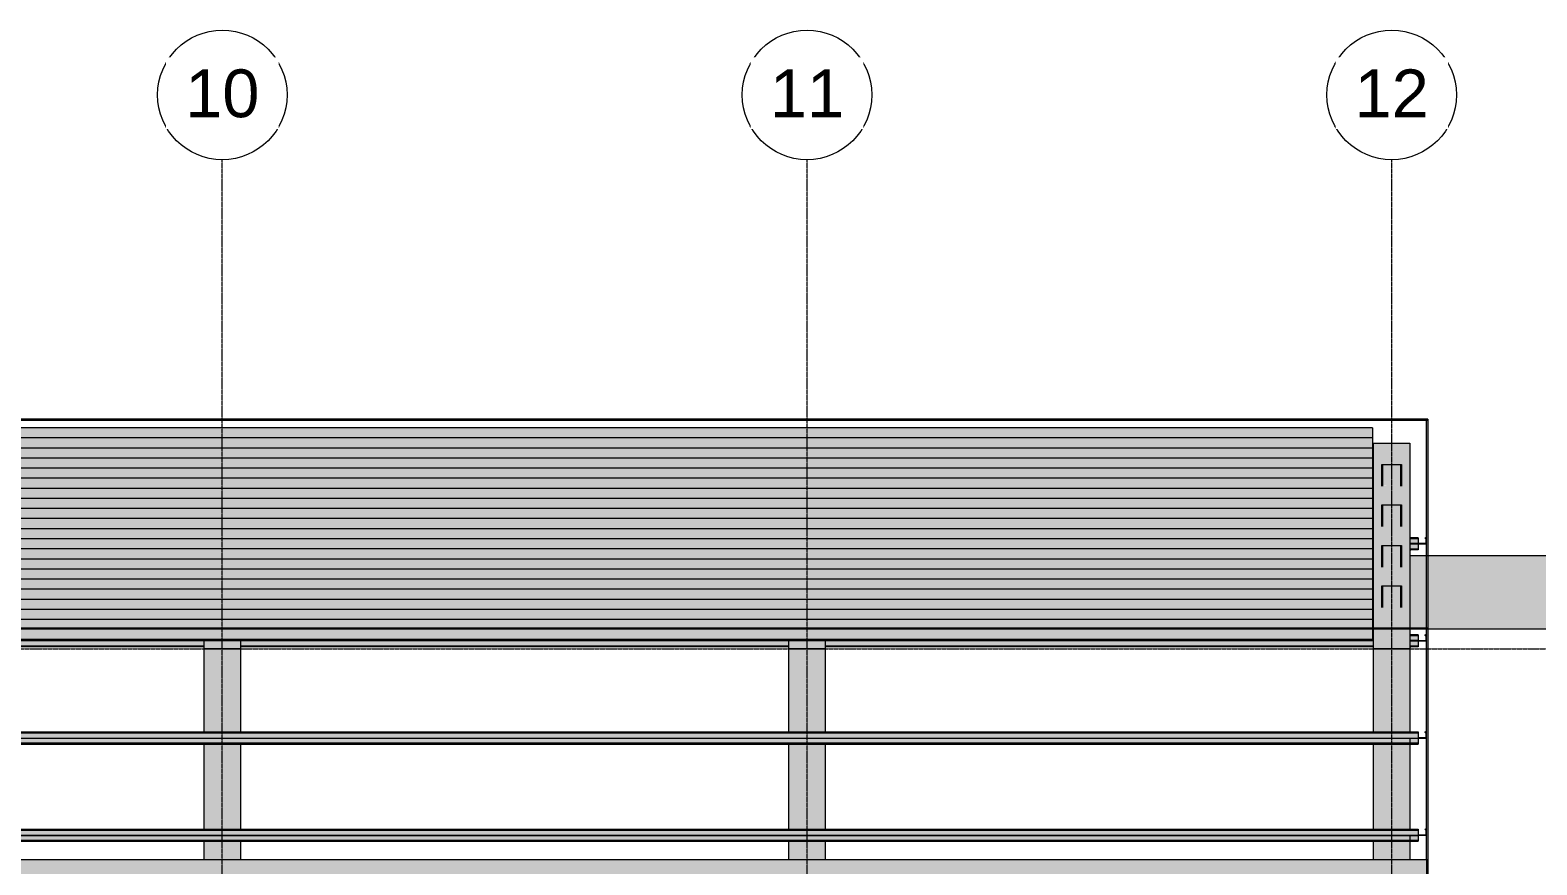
# Model space of a CAD drawing. Header units: inches. Extents: x 20426 to 36348, y -461 to 673.
# Drawn here: x 27032 to 27776, y 225 to 638 of the extents above; entities that cross this region are included whole.
import ezdxf

# ---------------------------------------------------------------- set-up
doc = ezdxf.new("R2010")
doc.units = ezdxf.units.IN
doc.header["$MEASUREMENT"] = 0
doc.linetypes.add('Grid Line 1_2_', pattern=[0.875, 0.5, -0.125, 0.125, -0.125])
for name, color, linetype, lineweight in [('A-FLOR-LEVL', 51, 'Continuous', 9), ('A-ROOF', 132, 'Continuous', 13), ('A-WALL', 113, 'Continuous', 13), ('I-WALL', 2, 'Continuous', 13), ('M-HVAC-DUCT', 70, 'Continuous', 9), ('S-BEAM', 12, 'Continuous', 9), ('S-COLS', 52, 'Continuous', 9), ('S-GRID', 1, 'Continuous', 9), ('S-GRID-IDEN', 1, 'Continuous', 9)]:
    doc.layers.add(name, color=color, linetype=linetype, lineweight=lineweight)
doc.styles.add('Arial_1', font='arial.ttf', dxfattribs={"height": 23.60479})

# ---------------------------------------------------------------- blocks, each defined once
blk = doc.blocks.new('Girt_Z - 10_D-559340-Elevation - South')
at = {"layer": 'S-BEAM'}
for points in [[(22806.3, 441.03), (25965.89, 441.03), (25965.89, 441.23), (22796.39, 441.23), (22796.39, 441.03)], [(22839.55, 440.83), (25965.89, 440.83), (25965.89, 441.03), (22796.39, 441), (22796.39, 440.83), (22806.3, 440.83)], [(25964.9, 436.25), (25965.89, 436.25), (25965.89, 440.83), (22796.39, 440.83), (22796.39, 436.25), (25931.65, 436.25)]]:
    blk.add_hatch(color=256, dxfattribs=at).paths.add_polyline_path(points, flags=0)
for p, q in [((25965.89, 441.23), (22796.39, 441.23)), ((25965.89, 441.23), (25965.89, 441.03)), ((25965.89, 441.03), (25965.89, 441)), ((25965.89, 441), (25965.89, 440.92)), ((25965.89, 440.92), (25965.89, 440.83)), ((25965.89, 440.83), (25965.89, 436.25))]:
    blk.add_line(p, q, dxfattribs=at)
blk = doc.blocks.new('Girt_Z - 10_D-V30-Elevation - South')
at = {"layer": 'S-BEAM'}
for points in [[(22797.98, 436.05), (25965.89, 436.05), (25965.89, 436.25), (22796.39, 436.25), (22796.39, 436.05)], [(22797.98, 435.85), (25965.89, 435.85), (25965.89, 436.05), (22796.39, 436.02), (22796.39, 435.85)], [(25964.9, 431.26), (25965.89, 431.26), (25965.89, 435.85), (22796.39, 435.85), (22796.39, 431.26), (25931.65, 431.26)]]:
    blk.add_hatch(color=256, dxfattribs=at).paths.add_polyline_path(points, flags=0)
for p, q in [((25965.89, 436.25), (22796.39, 436.25)), ((25965.89, 436.25), (25965.89, 436.05)), ((25965.89, 436.05), (25965.89, 435.85)), ((25965.89, 435.85), (25965.89, 431.26))]:
    blk.add_line(p, q, dxfattribs=at)
blk = doc.blocks.new('Girt_Z - 10_D-V31-Elevation - South')
at = {"layer": 'S-BEAM'}
for points in [[(22797.98, 431.07), (25965.89, 431.07), (25965.89, 431.26), (22796.39, 431.26), (22796.39, 431.07)], [(22797.98, 430.86), (25965.89, 430.86), (25965.89, 431.07), (22796.39, 431.03), (22796.39, 430.86)], [(24385.6, 426.28), (25965.89, 426.28), (25965.89, 430.86), (22796.39, 430.86), (22796.39, 426.28), (24368.97, 426.28)]]:
    blk.add_hatch(color=256, dxfattribs=at).paths.add_polyline_path(points, flags=0)
for p, q in [((25965.89, 431.26), (22796.39, 431.26)), ((25965.89, 431.26), (25965.89, 431.07)), ((25965.89, 431.07), (25965.89, 430.86)), ((25965.89, 430.86), (25965.89, 426.28))]:
    blk.add_line(p, q, dxfattribs=at)
blk = doc.blocks.new('Girt_Z - 10_D-V32-Elevation - South')
at = {"layer": 'S-BEAM'}
for points in [[(22822.92, 426.08), (25965.89, 426.08), (25965.89, 426.28), (22796.39, 426.28), (22796.39, 426.08), (22806.3, 426.08)], [(22796.39, 425.88), (25965.89, 425.88), (25965.89, 426.08), (22796.39, 426.05), (22796.39, 425.98)], [(22801.26, 421.3), (25965.89, 421.3), (25965.89, 425.88), (22796.39, 425.88), (22796.39, 423.2), (22801.26, 423.2), (22801.26, 421.56)]]:
    blk.add_hatch(color=256, dxfattribs=at).paths.add_polyline_path(points, flags=0)
for p, q in [((25965.89, 426.28), (22796.39, 426.28)), ((25965.89, 426.28), (25965.89, 426.08)), ((25965.89, 426.08), (25965.89, 425.88)), ((25965.89, 425.88), (25965.89, 421.3))]:
    blk.add_line(p, q, dxfattribs=at)
blk = doc.blocks.new('Girt_Z - 10_D-V33-Elevation - South')
at = {"layer": 'S-BEAM'}
for points in [[(22822.92, 421.1), (25965.89, 421.1), (25965.89, 421.3), (22796.39, 421.3), (22796.39, 421.1), (22806.3, 421.1)], [(22796.39, 420.9), (25965.89, 420.9), (25965.89, 421.1), (22796.39, 421.07), (22796.39, 420.99)], [(24368.97, 416.31), (25965.89, 416.31), (25965.89, 420.9), (22796.39, 420.9), (22796.39, 416.31), (24352.35, 416.31)]]:
    blk.add_hatch(color=256, dxfattribs=at).paths.add_polyline_path(points, flags=0)
for p, q in [((25965.89, 421.3), (22796.39, 421.3)), ((25965.89, 421.3), (25965.89, 421.1)), ((25965.89, 421.1), (25965.89, 420.9)), ((25965.89, 420.9), (25965.89, 416.31))]:
    blk.add_line(p, q, dxfattribs=at)
blk = doc.blocks.new('Girt_Z - 10_D-V34-Elevation - South')
at = {"layer": 'S-BEAM'}
for points in [[(22822.92, 406.15), (25965.89, 406.15), (25965.89, 406.35), (22796.39, 406.35), (22796.39, 406.15), (22806.3, 406.15)], [(22796.39, 405.95), (25965.89, 405.95), (25965.89, 406.15), (22796.39, 406.12), (22796.39, 406.05)], [(24335.72, 401.37), (25965.89, 401.37), (25965.89, 405.95), (22796.39, 405.95), (22796.39, 403.2), (22801.26, 403.2), (22801.26, 401.37), (24319.1, 401.37)]]:
    blk.add_hatch(color=256, dxfattribs=at).paths.add_polyline_path(points, flags=0)
for p, q in [((25965.89, 406.35), (22796.39, 406.35)), ((25965.89, 406.35), (25965.89, 406.15)), ((25965.89, 406.15), (25965.89, 405.95)), ((25965.89, 405.95), (25965.89, 401.37))]:
    blk.add_line(p, q, dxfattribs=at)
blk = doc.blocks.new('Girt_Z - 10_D-V35-Elevation - South')
at = {"layer": 'S-BEAM'}
for points in [[(22822.92, 401.17), (25965.89, 401.17), (25965.89, 401.37), (22796.39, 401.37), (22796.39, 401.17), (22806.3, 401.17)], [(22796.39, 400.97), (25965.89, 400.97), (25965.89, 401.17), (22796.39, 401.14), (22796.39, 401.06)], [(24385.6, 396.38), (25965.89, 396.38), (25965.89, 400.97), (22796.39, 400.97), (22796.39, 396.38), (24368.97, 396.38)]]:
    blk.add_hatch(color=256, dxfattribs=at).paths.add_polyline_path(points, flags=0)
for p, q in [((25965.89, 401.37), (22796.39, 401.37)), ((25965.89, 401.37), (25965.89, 401.17)), ((25965.89, 401.17), (25965.89, 401.06)), ((25965.89, 401.06), (25965.89, 400.97)), ((25965.89, 400.97), (25965.89, 396.38))]:
    blk.add_line(p, q, dxfattribs=at)
blk = doc.blocks.new('Girt_Z - 10_D-V36-Elevation - South')
at = {"layer": 'S-BEAM'}
for points in [[(22847.86, 386.22), (25965.89, 386.22), (25965.89, 386.42), (22796.39, 386.42), (22796.39, 386.22), (22839.55, 386.22)], [(22796.39, 386.02), (25965.89, 386.02), (25965.89, 386.22), (22796.39, 386.19), (22796.39, 386.11)], [(24360.66, 381.44), (25965.89, 381.44), (25965.89, 386.02), (22796.39, 386.02), (22796.39, 383.2), (22801.26, 383.2), (22801.26, 381.44), (24352.35, 381.44)]]:
    blk.add_hatch(color=256, dxfattribs=at).paths.add_polyline_path(points, flags=0)
for p, q in [((25965.89, 386.42), (22796.39, 386.42)), ((25965.89, 386.42), (25965.89, 386.22)), ((25965.89, 386.22), (25965.89, 386.19)), ((25965.89, 386.19), (25965.89, 386.11)), ((25965.89, 386.11), (25965.89, 386.02)), ((25965.89, 386.02), (25965.89, 381.44))]:
    blk.add_line(p, q, dxfattribs=at)
blk = doc.blocks.new('Girt_Z - 10_D-V37-Elevation - South')
at = {"layer": 'S-BEAM'}
for points in [[(22847.86, 381.24), (25965.89, 381.24), (25965.89, 381.44), (22796.39, 381.44), (22796.39, 381.24), (22839.55, 381.24)], [(22796.39, 381.04), (25965.89, 381.04), (25965.89, 381.24), (22796.39, 381.21), (22796.39, 381.13)], [(24402.22, 376.45), (25965.89, 376.45), (25965.89, 381.04), (22796.39, 381.04), (22796.39, 376.45), (24385.6, 376.45)]]:
    blk.add_hatch(color=256, dxfattribs=at).paths.add_polyline_path(points, flags=0)
for p, q in [((25965.89, 381.44), (22796.39, 381.44)), ((25965.89, 381.44), (25965.89, 381.24)), ((25965.89, 381.24), (25965.89, 381.21)), ((25965.89, 381.21), (25965.89, 381.13)), ((25965.89, 381.13), (25965.89, 381.04)), ((25965.89, 381.04), (25965.89, 376.45))]:
    blk.add_line(p, q, dxfattribs=at)
blk = doc.blocks.new('Girt_Z - 10_D-V38-Elevation - South')
at = {"layer": 'S-BEAM'}
for points in [[(22822.92, 376.26), (25965.89, 376.26), (25965.89, 376.45), (22796.39, 376.45), (22796.39, 376.26), (22806.3, 376.26)], [(22796.39, 376.05), (25965.89, 376.05), (25965.89, 376.26), (22796.39, 376.22), (22796.39, 376.15)], [(24368.97, 371.47), (25965.89, 371.47), (25965.89, 376.05), (22796.39, 376.05), (22796.39, 371.47), (24352.35, 371.47)]]:
    blk.add_hatch(color=256, dxfattribs=at).paths.add_polyline_path(points, flags=0)
for p, q in [((25965.89, 376.45), (22796.39, 376.45)), ((25965.89, 376.45), (25965.89, 376.26)), ((25965.89, 376.26), (25965.89, 376.15)), ((25965.89, 376.15), (25965.89, 376.05)), ((25965.89, 376.05), (25965.89, 371.47))]:
    blk.add_line(p, q, dxfattribs=at)
blk = doc.blocks.new('Girt_Z - 10_D-V39-Elevation - South')
at = {"layer": 'S-BEAM'}
for points in [[(22822.92, 366.29), (25965.89, 366.29), (25965.89, 366.49), (22796.39, 366.49), (22796.39, 366.29), (22806.3, 366.29)], [(22796.39, 366.09), (25965.89, 366.09), (25965.89, 366.29), (22796.39, 366.26), (22796.39, 366.18)], [(24302.48, 361.5), (25965.89, 361.5), (25965.89, 366.09), (22796.39, 366.09), (22796.39, 363.2), (22801.26, 363.2), (22801.26, 361.5), (24285.85, 361.5)]]:
    blk.add_hatch(color=256, dxfattribs=at).paths.add_polyline_path(points, flags=0)
for p, q in [((25965.89, 366.49), (22796.39, 366.49)), ((25965.89, 366.49), (25965.89, 366.29)), ((25965.89, 366.29), (25965.89, 366.18)), ((25965.89, 366.18), (25965.89, 366.09)), ((25965.89, 366.09), (25965.89, 361.5))]:
    blk.add_line(p, q, dxfattribs=at)
blk = doc.blocks.new('Girt_Z - 10_D-V40-Elevation - South')
at = {"layer": 'S-BEAM'}
for points in [[(22806.3, 361.31), (25965.89, 361.31), (25965.89, 361.5), (22796.39, 361.5), (22796.39, 361.31), (22797.98, 361.31)], [(22796.39, 361.11), (25965.89, 361.11), (25965.89, 361.31), (22796.39, 361.28), (22796.39, 361.2)], [(24418.85, 356.52), (25965.89, 356.52), (25965.89, 361.11), (22796.39, 361.11), (22796.39, 356.52), (24402.22, 356.52)]]:
    blk.add_hatch(color=256, dxfattribs=at).paths.add_polyline_path(points, flags=0)
for p, q in [((25965.89, 361.5), (22796.39, 361.5)), ((25965.89, 361.5), (25965.89, 361.31)), ((25965.89, 361.31), (25965.89, 361.28)), ((25965.89, 361.28), (25965.89, 361.11)), ((25965.89, 361.11), (25965.89, 356.52))]:
    blk.add_line(p, q, dxfattribs=at)
blk = doc.blocks.new('Girt_Z - 10_D-V41-Elevation - South')
at = {"layer": 'S-BEAM'}
for points in [[(22839.55, 346.36), (25965.89, 346.36), (25965.89, 346.56), (22796.39, 346.56), (22796.39, 346.36), (22822.92, 346.36)], [(22797.98, 346.16), (25965.89, 346.16), (25965.89, 346.36), (22796.39, 346.33), (22796.39, 346.16)], [(24252.6, 342.03), (25965.89, 342.03), (25965.89, 346.16), (22796.39, 346.16), (22796.39, 343.2), (22801.26, 343.2), (22801.26, 342.03), (24235.98, 342.03)], [(24352.35, 341.97), (25965.89, 341.97), (25965.89, 342.03), (22801.26, 342.03), (22801.26, 341.97), (24335.72, 341.97)], [(24352.35, 336.79), (25965.89, 336.79), (25965.89, 341.97), (22801.26, 341.97), (22801.26, 336.79), (24335.72, 336.79)], [(22806.3, 336.71), (25965.89, 336.71), (25965.89, 336.79), (22801.26, 336.79), (22801.26, 336.71)], [(22806.3, 336.18), (25965.89, 336.18), (25965.89, 336.71), (22801.26, 336.71), (22801.26, 336.18)]]:
    blk.add_hatch(color=256, dxfattribs=at).paths.add_polyline_path(points, flags=0)
for p, q in [((25965.89, 346.56), (22796.39, 346.56)), ((25965.89, 346.56), (25965.89, 346.36)), ((25965.89, 346.36), (25965.89, 346.33)), ((25965.89, 346.33), (25965.89, 346.25)), ((25965.89, 346.25), (25965.89, 346.16)), ((25965.89, 346.16), (25965.89, 342.03)), ((22801.26, 336.79), (25965.89, 336.79)), ((22801.26, 336.71), (25965.89, 336.71)), ((22801.26, 336.18), (25965.89, 336.18)), ((25965.89, 342.03), (25965.89, 341.97)), ((25965.89, 341.97), (25965.89, 336.79)), ((25965.89, 336.79), (25965.89, 336.71)), ((25965.89, 336.71), (25965.89, 336.18))]:
    blk.add_line(p, q, dxfattribs=at)
blk = doc.blocks.new('Family7 - Family7-557686-Elevation - South')
at = {"layer": 'S-BEAM'}
for points in [[(25406.39, 332), (25406.39, 336.18), (25388.39, 336.18), (25388.39, 332), (25399.67, 332)], [(25406.39, 331.95), (25406.39, 332), (25399.67, 331.95)]]:
    blk.add_hatch(color=256, dxfattribs=at).paths.add_polyline_path(points, flags=0)
for p, q in [((25388.39, 332), (25388.39, 336.18)), ((25406.39, 336.18), (25406.39, 332)), ((25388.39, 332), (25406.39, 332))]:
    blk.add_line(p, q, dxfattribs=at)
blk = doc.blocks.new('Family7 - Family7-557687-Elevation - South')
at = {"layer": 'S-BEAM'}
h = blk.add_hatch(color=256, dxfattribs=at)
h.paths.add_polyline_path([(25966.39, 342.03), (25984.39, 342.03), (25984.39, 433.76), (25966.39, 433.76), (25966.39, 342.16)], flags=0)
h.paths.add_polyline_path([(25980.26, 352.5), (25979.82, 352.5), (25979.82, 352.76), (25979.48, 352.81), (25979.13, 352.82), (25970.96, 352.76), (25970.96, 352.5), (25970.52, 352.5), (25970.52, 363.2), (25980.26, 363.2), (25980.26, 352.82)], flags=0)
h.paths.add_polyline_path([(25980.26, 372.5), (25979.82, 372.5), (25979.82, 372.76), (25979.48, 372.81), (25979.13, 372.82), (25970.96, 372.76), (25970.96, 372.5), (25970.52, 372.5), (25970.52, 383.2), (25980.26, 383.2), (25980.26, 372.82)], flags=0)
h.paths.add_polyline_path([(25980.26, 392.5), (25979.82, 392.5), (25979.82, 392.76), (25979.48, 392.81), (25979.13, 392.82), (25970.96, 392.76), (25970.96, 392.5), (25970.52, 392.5), (25970.52, 403.2), (25980.26, 403.2), (25980.26, 392.82)], flags=0)
h.paths.add_polyline_path([(25979.82, 412.5), (25979.82, 412.76), (25979.48, 412.81), (25979.13, 412.82), (25970.96, 412.76), (25970.96, 412.5), (25970.52, 412.5), (25970.52, 423.2), (25980.26, 423.2), (25980.26, 412.5)], flags=0)
for points in [[(25984.39, 341.97), (25984.39, 342.03), (25966.39, 342.03), (25966.39, 341.97), (25981.52, 341.97)], [(25984.39, 332), (25984.39, 341.97), (25966.39, 341.97), (25966.39, 332), (25981.52, 332)], [(25984.39, 331.95), (25984.39, 332), (25981.52, 331.95)]]:
    blk.add_hatch(color=256, dxfattribs=at).paths.add_polyline_path(points, flags=0)
for p, q in [((25966.39, 342.03), (25966.39, 433.76)), ((25966.39, 433.76), (25984.39, 433.76)), ((25984.39, 433.76), (25984.39, 342.03)), ((25966.39, 341.97), (25966.39, 342.03)), ((25966.39, 332), (25966.39, 341.97)), ((25984.39, 342.03), (25984.39, 341.97)), ((25984.39, 341.97), (25984.39, 335.87)), ((25966.39, 332), (25984.39, 332)), ((25984.39, 333.5), (25984.39, 332))]:
    blk.add_line(p, q, dxfattribs=at)
blk = doc.blocks.new('Girt_Z - 8_D-V73-Elevation - South')
at = {"layer": 'S-BEAM'}
for points in [[(25988.39, 242.5), (25988.39, 242.98), (22787.52, 242.98), (22787.52, 242.5), (25981.52, 242.5)], [(25988.39, 240.13), (25988.39, 242.5), (22787.52, 242.5), (22787.52, 240.13), (25981.52, 240.13)], [(25981.52, 239.95), (25988.39, 239.97), (25988.39, 240.13), (22787.52, 240.13), (22787.52, 239.95), (25973.21, 239.95)]]:
    blk.add_hatch(color=256, dxfattribs=at).paths.add_polyline_path(points, flags=0)
h = blk.add_hatch(color=256, dxfattribs=at)
h.paths.add_polyline_path([(25973.21, 239.87), (25984.41, 239.91), (25984.39, 239.95), (22787.52, 239.91), (22787.52, 239.87), (25964.9, 239.87)], flags=0)
h.paths.add_polyline_path([(25988.39, 239.87), (25988.39, 239.95), (25984.48, 239.91), (25984.5, 239.87)], flags=0)
h = blk.add_hatch(color=256, dxfattribs=at)
h.paths.add_polyline_path([(25984.96, 237.55), (25988.39, 237.55), (25988.39, 239.87), (25984.5, 239.87), (25984.5, 237.55)], flags=0)
h.paths.add_polyline_path([(24634.96, 237.55), (25984.39, 237.55), (25984.39, 239.87), (22791.52, 239.87), (22791.52, 237.55), (24501.97, 237.55)], flags=0)
h.paths.add_polyline_path([(22791.42, 237.55), (22791.42, 239.87), (22787.52, 239.87), (22787.52, 237.55), (22790.95, 237.55)], flags=0)
h = blk.add_hatch(color=256, dxfattribs=at)
h.paths.add_polyline_path([(24900.95, 237.1), (25984.86, 237.1), (25984.39, 237.55), (22791.52, 237.5), (22791.05, 237.1), (24767.95, 237.1)], flags=0)
h.paths.add_polyline_path([(25985.04, 237.1), (25988.39, 237.1), (25988.39, 237.55), (25984.56, 237.5), (25984.96, 237.16)], flags=0)
h.paths.add_polyline_path([(22790.88, 237.1), (22791.42, 237.55), (22787.52, 237.55), (22787.52, 237.1), (22789.67, 237.1)], flags=0)
h = blk.add_hatch(color=256, dxfattribs=at)
h.paths.add_polyline_path([(25973.21, 237.02), (25984.96, 237.02), (25984.86, 237.1), (22791.05, 237.1), (22790.95, 237.02), (25964.9, 237.02)], flags=0)
h.paths.add_polyline_path([(25984.96, 237.02), (25988.39, 237.02), (25988.39, 237.1), (25985.04, 237.1)], flags=0)
h.paths.add_polyline_path([(22790.88, 237.02), (22790.95, 237.02), (22790.88, 237.1), (22787.52, 237.1), (22787.52, 237.02), (22789.67, 237.02)], flags=0)
for p, q in [((22787.52, 242.98), (25988.39, 242.98)), ((22787.52, 242.5), (25988.39, 242.5)), ((22787.52, 239.95), (25988.39, 239.95)), ((22787.52, 239.87), (25984.39, 239.87)), ((25984.5, 239.87), (25988.39, 239.87)), ((25988.39, 242.98), (25988.39, 242.5)), ((25988.39, 242.5), (25988.39, 240.13)), ((25988.39, 240.13), (25988.39, 239.95)), ((25988.39, 239.95), (25988.39, 239.87)), ((25988.39, 239.87), (25988.39, 237.55)), ((22787.52, 237.02), (25988.39, 237.02)), ((22791.05, 237.1), (25984.86, 237.1)), ((22791.52, 237.55), (25984.39, 237.55)), ((25984.5, 237.55), (25988.39, 237.55)), ((25985.04, 237.1), (25988.39, 237.1)), ((25988.39, 237.55), (25988.39, 237.1)), ((25988.39, 237.1), (25988.39, 237.02))]:
    blk.add_line(p, q, dxfattribs=at)
blk = doc.blocks.new('Girt_Z - 8_D-V76-Elevation - South')
at = {"layer": 'S-BEAM'}
h = blk.add_hatch(color=256, dxfattribs=at)
h.paths.add_polyline_path([(25984.96, 237.02), (25985.04, 237.1), (25984.5, 237.55), (25984.47, 239.95), (25984.42, 239.95), (25984.39, 239.87), (25984.39, 237.5)], flags=0)
h.paths.add_polyline_path([(25992.34, 240), (25992.39, 240.13), (25992.39, 242.5), (25991.82, 242.98), (25991.75, 242.9), (25992.28, 242.45), (25992.28, 240.13)], flags=0)
h.paths.add_polyline_path([(25992.2, 239.95), (25992.34, 240), (25992.26, 240.08)], flags=0)
h.paths.add_polyline_path([(25992.2, 239.95), (25992.2, 240.05), (25988.39, 240), (25988.39, 239.95)], flags=0)
for p, q in [((25984.39, 239.87), (25984.39, 237.5)), ((25984.5, 237.55), (25984.5, 239.87)), ((25992.2, 240.05), (25988.39, 240.05)), ((25988.39, 239.95), (25992.2, 239.95)), ((25991.82, 242.98), (25991.75, 242.9)), ((25991.75, 242.9), (25992.28, 242.45)), ((25992.39, 242.5), (25991.82, 242.98)), ((25992.28, 242.45), (25992.28, 240.13)), ((25992.39, 240.13), (25992.39, 242.5)), ((25984.39, 237.5), (25984.96, 237.02)), ((25985.04, 237.1), (25984.5, 237.55)), ((25984.96, 237.02), (25985.04, 237.1))]:
    blk.add_line(p, q, dxfattribs=at)
for centre, radius, start, end in [((25984.58, 239.87), 0.187, 153.4835, 180), ((25984.58, 239.87), 0.0782, 90, 177.87728), ((25992.2, 240.13), 0.188, 270, 0), ((25992.2, 240.13), 0.0782, 270, 356.95764)]:
    blk.add_arc(centre, radius, start, end, dxfattribs=at)
blk = doc.blocks.new('Girt_Z - 8_D-V77-Elevation - South')
at = {"layer": 'S-BEAM'}
h = blk.add_hatch(color=256, dxfattribs=at)
h.paths.add_polyline_path([(25984.96, 333.02), (25985.04, 333.1), (25984.5, 333.55), (25984.45, 336), (25984.39, 335.87), (25984.39, 333.5)], flags=0)
h.paths.add_polyline_path([(25984.52, 335.92), (25984.58, 336.05), (25984.45, 336)], flags=0)
h.paths.add_polyline_path([(25992.34, 336), (25992.39, 336.13), (25992.39, 338.5), (25991.82, 338.98), (25991.75, 338.9), (25992.28, 338.45), (25992.28, 336.13)], flags=0)
h.paths.add_polyline_path([(25992.2, 335.95), (25992.34, 336), (25992.26, 336.08)], flags=0)
h.paths.add_polyline_path([(25992.2, 335.95), (25992.2, 336.05), (25984.58, 336.05), (25984.58, 335.95)], flags=0)
for p, q in [((25984.39, 335.87), (25984.39, 333.5)), ((25984.5, 333.55), (25984.5, 335.87)), ((25992.2, 336.05), (25984.58, 336.05)), ((25984.58, 335.95), (25992.2, 335.95)), ((25991.82, 338.98), (25991.75, 338.9)), ((25991.75, 338.9), (25992.28, 338.45)), ((25992.39, 338.5), (25991.82, 338.98)), ((25992.28, 338.45), (25992.28, 336.13)), ((25992.39, 336.13), (25992.39, 338.5)), ((25984.39, 333.5), (25984.96, 333.02)), ((25985.04, 333.1), (25984.5, 333.55)), ((25984.96, 333.02), (25985.04, 333.1))]:
    blk.add_line(p, q, dxfattribs=at)
for centre, radius, start, end in [((25984.58, 335.87), 0.188, 90, 180), ((25984.58, 335.87), 0.0782, 90, 177.87728), ((25992.2, 336.13), 0.188, 270, 0), ((25992.2, 336.13), 0.0782, 270, 356.95764)]:
    blk.add_arc(centre, radius, start, end, dxfattribs=at)
blk = doc.blocks.new('Girt_Z - 8_D-559303-Elevation - South')
at = {"layer": 'S-BEAM'}
h = blk.add_hatch(color=256, dxfattribs=at)
h.paths.add_polyline_path([(25050.57, 336.05), (25099.39, 336.1), (25099.39, 336.13), (24828.39, 336.07), (24828.39, 336.05), (25033.94, 336.05)], flags=0)
h.paths.add_polyline_path([(24767.95, 336.05), (24810.39, 336.11), (24810.39, 336.13), (24539.39, 336.08), (24539.39, 336.05), (24751.33, 336.05)], flags=0)
h.paths.add_polyline_path([(25988.39, 336.05), (25988.39, 336.13), (25984.39, 336.09), (25984.45, 336.05), (25984.58, 336.05)], flags=0)
h.paths.add_polyline_path([(25966.39, 336.05), (25966.39, 336.13), (25695.39, 336.09), (25695.39, 336.05), (25964.9, 336.05)], flags=0)
h.paths.add_polyline_path([(24521.39, 336.05), (24521.39, 336.13), (24250.39, 336.08), (24250.39, 336.05), (24518.59, 336.05)], flags=0)
h.paths.add_polyline_path([(25117.39, 336.05), (25388.39, 336.1), (25388.39, 336.13), (25117.39, 336.07), (25117.39, 336.06)], flags=0)
h.paths.add_polyline_path([(25677.39, 336.05), (25677.39, 336.13), (25406.39, 336.09), (25406.39, 336.05), (25665.66, 336.05)], flags=0)
h.paths.add_polyline_path([(23820.37, 336.05), (23943.39, 336.09), (23943.39, 336.13), (23672.39, 336.08), (23672.39, 336.05), (23803.75, 336.05)], flags=0)
h.paths.add_polyline_path([(23138.78, 336.05), (23365.39, 336.09), (23365.39, 336.13), (23094.39, 336.09), (23094.39, 336.05), (23122.16, 336.05)], flags=0)
h.paths.add_polyline_path([(23076.39, 336.05), (23076.39, 336.13), (22801.26, 336.09), (22801.26, 336.05), (23072.28, 336.05)], flags=0)
h.paths.add_polyline_path([(24232.39, 336.05), (24232.39, 336.13), (23961.39, 336.08), (23961.39, 336.05), (24219.35, 336.05)], flags=0)
h.paths.add_polyline_path([(23654.39, 336.05), (23654.39, 336.13), (23383.39, 336.09), (23383.39, 336.05), (23654.13, 336.05)], flags=0)
h = blk.add_hatch(color=256, dxfattribs=at)
h.paths.add_polyline_path([(25516.04, 335.87), (25677.39, 335.87), (25677.39, 336.05), (25406.39, 336.02), (25406.39, 335.87), (25499.42, 335.87)], flags=0)
h.paths.add_polyline_path([(24801.2, 335.87), (24810.39, 335.87), (24810.39, 336.05), (24539.39, 336), (24539.39, 335.87), (24784.58, 335.87)], flags=0)
h.paths.add_polyline_path([(24828.39, 335.87), (25099.39, 335.87), (25099.39, 336.05), (24828.39, 336), (24828.39, 335.93)], flags=0)
h.paths.add_polyline_path([(25984.58, 335.87), (25988.39, 335.92), (25988.39, 335.95), (25984.58, 335.92)], flags=0)
h.paths.add_polyline_path([(25984.45, 336), (25984.5, 335.87), (25984.58, 335.92), (25984.52, 335.92), (25984.48, 335.96)], flags=0)
h.paths.add_polyline_path([(25984.39, 335.87), (25984.52, 336.03), (25984.45, 336.05), (25984.39, 336), (25984.39, 335.87)], flags=0)
h.paths.add_polyline_path([(24521.39, 335.87), (24521.39, 336.05), (24250.39, 336.03), (24250.39, 335.87), (24518.59, 335.87)], flags=0)
h.paths.add_polyline_path([(25966.39, 335.87), (25966.39, 336.05), (25695.39, 336.02), (25695.39, 335.87), (25964.9, 335.87)], flags=0)
h.paths.add_polyline_path([(25117.39, 335.87), (25388.39, 335.87), (25388.39, 336.05), (25117.39, 336.01), (25117.39, 335.94)], flags=0)
h.paths.add_polyline_path([(23737.25, 335.87), (23943.39, 335.9), (23943.39, 336.05), (23672.39, 336.03), (23672.39, 335.87), (23720.63, 335.87)], flags=0)
h.paths.add_polyline_path([(22806.3, 335.87), (23076.39, 335.88), (23076.39, 336.05), (22801.26, 336.03), (22801.26, 335.87)], flags=0)
h.paths.add_polyline_path([(23654.39, 335.87), (23654.39, 336.05), (23383.39, 336.03), (23383.39, 335.87), (23654.13, 335.87)], flags=0)
h.paths.add_polyline_path([(23961.39, 335.87), (24232.39, 335.91), (24232.39, 336.05), (23961.39, 336.03), (23961.39, 335.9)], flags=0)
h.paths.add_polyline_path([(23365.39, 335.87), (23365.39, 336.05), (23094.39, 336.03), (23094.39, 335.87), (23354.9, 335.87)], flags=0)
h = blk.add_hatch(color=256, dxfattribs=at)
h.paths.add_polyline_path([(24402.22, 333.5), (24521.39, 333.5), (24521.39, 335.87), (24250.39, 335.87), (24250.39, 333.5), (24385.6, 333.5)], flags=0)
h.paths.add_polyline_path([(25984.96, 333.5), (25988.39, 333.5), (25988.39, 335.87), (25984.5, 335.87), (25984.5, 333.55), (25984.56, 333.5)], flags=0)
h.paths.add_polyline_path([(24539.39, 333.5), (24810.39, 333.5), (24810.39, 335.87), (24539.39, 335.87)], flags=0)
h.paths.add_polyline_path([(25966.39, 333.5), (25966.39, 335.87), (25695.39, 335.87), (25695.39, 333.5), (25964.9, 333.5)], flags=0)
h.paths.add_polyline_path([(24828.39, 333.5), (25099.39, 333.5), (25099.39, 335.87), (24828.39, 335.87)], flags=0)
h.paths.add_polyline_path([(25677.39, 333.5), (25677.39, 335.87), (25406.39, 335.87), (25406.39, 333.5), (25665.66, 333.5)], flags=0)
h.paths.add_polyline_path([(25117.39, 333.5), (25388.39, 333.5), (25388.39, 335.87), (25117.39, 335.87)], flags=0)
h.paths.add_polyline_path([(23571.01, 333.5), (23654.39, 333.5), (23654.39, 335.87), (23383.39, 335.87), (23383.39, 333.5), (23554.39, 333.5)], flags=0)
h.paths.add_polyline_path([(23672.39, 333.5), (23943.39, 333.5), (23943.39, 335.87), (23672.39, 335.87)], flags=0)
h.paths.add_polyline_path([(23365.39, 333.5), (23365.39, 335.87), (23094.39, 335.87), (23094.39, 333.5), (23354.9, 333.5)], flags=0)
h.paths.add_polyline_path([(23961.39, 333.5), (24232.39, 333.5), (24232.39, 335.87), (23961.39, 335.87)], flags=0)
h.paths.add_polyline_path([(23076.39, 333.5), (23076.39, 335.87), (22801.26, 335.87), (22801.26, 333.5), (23072.28, 333.5)], flags=0)
h = blk.add_hatch(color=256, dxfattribs=at)
h.paths.add_polyline_path([(24521.39, 336.13), (24521.39, 336.18), (24518.59, 336.13)], flags=0)
h.paths.add_polyline_path([(25984.39, 336.13), (25988.39, 336.13), (25988.39, 338.45), (25984.39, 338.45), (25984.39, 337.98)], flags=0)
h.paths.add_polyline_path([(25965.89, 336.13), (25966.39, 336.18), (25966.39, 338.45), (25965.89, 338.45), (25965.89, 336.18), (25964.9, 336.13)], flags=0)
h.paths.add_polyline_path([(25677.39, 336.13), (25677.39, 336.18), (25665.66, 336.13)], flags=0)
h.paths.add_polyline_path([(23654.39, 336.13), (23654.39, 336.18), (23654.13, 336.13)], flags=0)
h.paths.add_polyline_path([(23365.39, 336.13), (23365.39, 336.18), (23354.9, 336.13)], flags=0)
h = blk.add_hatch(color=256, dxfattribs=at)
h.paths.add_polyline_path([(25984.39, 338.9), (25988.39, 338.9), (25988.39, 338.98), (25984.39, 338.98)], flags=0)
h.paths.add_polyline_path([(25966.39, 338.9), (25966.39, 338.98), (25965.89, 338.98), (25965.89, 338.9)], flags=0)
h = blk.add_hatch(color=256, dxfattribs=at)
h.paths.add_polyline_path([(25984.39, 338.45), (25988.39, 338.45), (25988.39, 338.9), (25984.39, 338.9)], flags=0)
h.paths.add_polyline_path([(25966.39, 338.45), (25966.39, 338.9), (25965.89, 338.9), (25965.89, 338.45)], flags=0)
h = blk.add_hatch(color=256, dxfattribs=at)
h.paths.add_polyline_path([(24402.22, 333.02), (24521.39, 333.02), (24521.39, 333.5), (24250.39, 333.5), (24250.39, 333.02), (24385.6, 333.02)], flags=0)
h.paths.add_polyline_path([(25984.39, 333.02), (25984.96, 333.02), (25984.39, 333.5)], flags=0)
h.paths.add_polyline_path([(25984.96, 333.02), (25988.39, 333.02), (25988.39, 333.5), (25984.56, 333.5), (25985.04, 333.1)], flags=0)
h.paths.add_polyline_path([(24539.39, 333.02), (24810.39, 333.02), (24810.39, 333.5), (24539.39, 333.5)], flags=0)
h.paths.add_polyline_path([(25966.39, 333.02), (25966.39, 333.5), (25695.39, 333.5), (25695.39, 333.02), (25964.9, 333.02)], flags=0)
h.paths.add_polyline_path([(24828.39, 333.02), (25099.39, 333.02), (25099.39, 333.5), (24828.39, 333.5)], flags=0)
h.paths.add_polyline_path([(25677.39, 333.02), (25677.39, 333.5), (25406.39, 333.5), (25406.39, 333.02), (25665.66, 333.02)], flags=0)
h.paths.add_polyline_path([(25117.39, 333.02), (25388.39, 333.02), (25388.39, 333.5), (25117.39, 333.5)], flags=0)
h.paths.add_polyline_path([(23571.01, 333.02), (23654.39, 333.02), (23654.39, 333.5), (23383.39, 333.5), (23383.39, 333.02), (23554.39, 333.02)], flags=0)
h.paths.add_polyline_path([(23672.39, 333.02), (23943.39, 333.02), (23943.39, 333.5), (23672.39, 333.5)], flags=0)
h.paths.add_polyline_path([(23365.39, 333.02), (23365.39, 333.5), (23094.39, 333.5), (23094.39, 333.02), (23354.9, 333.02)], flags=0)
h.paths.add_polyline_path([(23961.39, 333.02), (24232.39, 333.02), (24232.39, 333.5), (23961.39, 333.5)], flags=0)
h.paths.add_polyline_path([(23076.39, 333.02), (23076.39, 333.5), (22801.26, 333.5), (22801.26, 333.02), (23072.28, 333.02)], flags=0)
for p, q in [((25388.39, 336.13), (25117.39, 336.13)), ((25388.39, 336.05), (25117.39, 336.05)), ((25677.39, 336.13), (25406.39, 336.13)), ((25677.39, 336.05), (25406.39, 336.05)), ((25966.39, 336.13), (25695.39, 336.13)), ((25966.39, 336.05), (25695.39, 336.05)), ((25966.39, 338.98), (25965.89, 338.98)), ((25966.39, 338.9), (25965.89, 338.9)), ((25966.39, 338.45), (25965.89, 338.45)), ((25988.39, 338.98), (25984.39, 338.98)), ((25988.39, 338.9), (25984.39, 338.9)), ((25988.39, 338.45), (25984.39, 338.45)), ((25988.39, 336.13), (25984.39, 336.13)), ((25984.58, 336.05), (25984.39, 336.05)), ((25988.39, 338.98), (25988.39, 338.9)), ((25988.39, 338.9), (25988.39, 338.45)), ((25988.39, 338.45), (25988.39, 336.13)), ((25988.39, 336.13), (25988.39, 336.05)), ((25988.39, 335.95), (25988.39, 335.87)), ((25988.39, 335.87), (25988.39, 333.5)), ((25117.39, 333.5), (25388.39, 333.5)), ((25388.39, 333.02), (25117.39, 333.02)), ((25406.39, 333.5), (25677.39, 333.5)), ((25677.39, 333.02), (25406.39, 333.02)), ((25695.39, 333.5), (25966.39, 333.5)), ((25966.39, 333.02), (25695.39, 333.02)), ((25988.39, 333.02), (25984.39, 333.02)), ((25984.56, 333.5), (25988.39, 333.5)), ((25988.39, 333.5), (25988.39, 333.02))]:
    blk.add_line(p, q, dxfattribs=at)
blk = doc.blocks.new('Girt_Z - 8_D-V78-Elevation - South')
at = {"layer": 'S-BEAM'}
h = blk.add_hatch(color=256, dxfattribs=at)
h.paths.add_polyline_path([(25984.39, 386.9), (25988.39, 386.9), (25988.39, 386.98), (25984.39, 386.98)], flags=0)
h.paths.add_polyline_path([(25966.39, 386.9), (25966.39, 386.98), (25965.89, 386.98), (25965.89, 386.9)], flags=0)
h = blk.add_hatch(color=256, dxfattribs=at)
h.paths.add_polyline_path([(25965.89, 386.45), (25966.39, 386.45), (25966.39, 386.9), (25965.89, 386.9), (25965.89, 386.54)], flags=0)
h.paths.add_polyline_path([(25984.39, 386.45), (25988.39, 386.45), (25988.39, 386.9), (25984.39, 386.9)], flags=0)
h = blk.add_hatch(color=256, dxfattribs=at)
h.paths.add_polyline_path([(25984.39, 384.13), (25988.39, 384.13), (25988.39, 386.45), (25984.39, 386.45)], flags=0)
h.paths.add_polyline_path([(25965.89, 384.13), (25966.39, 384.13), (25966.39, 386.45), (25965.89, 386.39), (25965.89, 385.81)], flags=0)
h = blk.add_hatch(color=256, dxfattribs=at)
h.paths.add_polyline_path([(25988.39, 384.05), (25988.39, 384.13), (25984.39, 384.09), (25984.45, 384.05), (25984.58, 384.05)], flags=0)
h.paths.add_polyline_path([(25966.39, 384.05), (25966.39, 384.13), (25965.89, 384.09), (25965.89, 384.05)], flags=0)
h = blk.add_hatch(color=256, dxfattribs=at)
h.paths.add_polyline_path([(25965.89, 383.87), (25966.39, 383.87), (25966.39, 384.05), (25965.89, 384.03), (25965.89, 383.95)], flags=0)
h.paths.add_polyline_path([(25988.39, 383.87), (25988.39, 383.95), (25984.58, 383.92), (25984.58, 383.87)], flags=0)
h.paths.add_polyline_path([(25984.5, 383.87), (25984.58, 383.92), (25984.52, 383.92), (25984.5, 383.87)], flags=0)
h.paths.add_polyline_path([(25984.39, 383.87), (25984.52, 384.03), (25984.45, 384.05), (25984.39, 384), (25984.39, 383.87)], flags=0)
h = blk.add_hatch(color=256, dxfattribs=at)
h.paths.add_polyline_path([(25984.96, 381.5), (25988.39, 381.5), (25988.39, 383.87), (25984.5, 383.87), (25984.5, 381.55), (25984.56, 381.5)], flags=0)
h.paths.add_polyline_path([(25965.89, 381.5), (25966.39, 381.55), (25966.39, 383.87), (25965.89, 383.87), (25965.89, 381.55)], flags=0)
h = blk.add_hatch(color=256, dxfattribs=at)
h.paths.add_polyline_path([(25965.89, 381.02), (25966.39, 381.04), (25966.39, 381.5), (25965.89, 381.5), (25965.89, 381.02)], flags=0)
h.paths.add_polyline_path([(25984.39, 381.02), (25984.96, 381.02), (25984.39, 381.5)], flags=0)
h.paths.add_polyline_path([(25988.39, 381.02), (25988.39, 381.5), (25984.56, 381.5), (25985.04, 381.1), (25985.04, 381.02)], flags=0)
for p, q in [((25966.39, 386.98), (25965.89, 386.98)), ((25966.39, 386.9), (25965.89, 386.9)), ((25966.39, 386.45), (25965.89, 386.45)), ((25966.39, 384.13), (25965.89, 384.13)), ((25966.39, 384.05), (25965.89, 384.05)), ((25965.89, 381.5), (25966.39, 381.5)), ((25966.39, 381.02), (25965.89, 381.02)), ((25988.39, 386.98), (25984.39, 386.98)), ((25988.39, 386.9), (25984.39, 386.9)), ((25988.39, 386.45), (25984.39, 386.45)), ((25988.39, 384.13), (25984.39, 384.13)), ((25984.58, 384.05), (25984.39, 384.05)), ((25988.39, 381.02), (25984.39, 381.02)), ((25984.56, 381.5), (25988.39, 381.5)), ((25988.39, 386.98), (25988.39, 386.9)), ((25988.39, 386.9), (25988.39, 386.45)), ((25988.39, 386.45), (25988.39, 384.13)), ((25988.39, 384.13), (25988.39, 384.05)), ((25988.39, 383.95), (25988.39, 383.87)), ((25988.39, 383.87), (25988.39, 381.5)), ((25988.39, 381.5), (25988.39, 381.02))]:
    blk.add_line(p, q, dxfattribs=at)
blk = doc.blocks.new('Girt_Z - 8_D-559305-Elevation - South')
at = {"layer": 'S-BEAM'}
h = blk.add_hatch(color=256, dxfattribs=at)
h.paths.add_polyline_path([(25984.96, 381.02), (25985.04, 381.1), (25984.5, 381.55), (25984.45, 384), (25984.39, 383.87), (25984.39, 381.5)], flags=0)
h.paths.add_polyline_path([(25984.52, 383.92), (25984.58, 384.05), (25984.45, 384)], flags=0)
h.paths.add_polyline_path([(25992.34, 384), (25992.39, 384.13), (25992.39, 386.5), (25991.82, 386.98), (25991.75, 386.9), (25992.28, 386.45), (25992.28, 384.13)], flags=0)
h.paths.add_polyline_path([(25992.2, 383.95), (25992.34, 384), (25992.26, 384.08)], flags=0)
h.paths.add_polyline_path([(25992.2, 383.95), (25992.2, 384.05), (25984.58, 384.05), (25984.58, 383.95)], flags=0)
for p, q in [((25984.39, 381.5), (25984.96, 381.02)), ((25984.5, 381.55), (25984.5, 383.87)), ((25985.04, 381.1), (25984.5, 381.55)), ((25992.2, 384.05), (25984.58, 384.05)), ((25984.58, 383.95), (25992.2, 383.95)), ((25984.96, 381.02), (25985.04, 381.1)), ((25991.82, 386.98), (25991.75, 386.9)), ((25991.75, 386.9), (25992.28, 386.45)), ((25992.39, 386.5), (25991.82, 386.98)), ((25992.28, 386.45), (25992.28, 384.13)), ((25992.39, 384.13), (25992.39, 386.5))]:
    blk.add_line(p, q, dxfattribs=at)
for centre, radius, start, end in [((25984.58, 383.87), 0.188, 90, 180), ((25984.58, 383.87), 0.0782, 90, 177.87728), ((25992.2, 384.13), 0.188, 270, 0), ((25992.2, 384.13), 0.0782, 270, 356.95764)]:
    blk.add_arc(centre, radius, start, end, dxfattribs=at)
blk = doc.blocks.new('Grid - Grid Head - Circle-14747-Elevation - South')
at = {"layer": 'S-GRID-IDEN'}
blk.add_circle((22796.39, 605.76), 32, dxfattribs=at)

msp = doc.modelspace()

# ---------------------------------------------------------------- hatches: boundary and pattern name
at = {"layer": 'A-ROOF', "transparency": 33554611}
msp.add_hatch(color=256, dxfattribs=at).paths.add_polyline_path([(26081.63, 341.97), (27722.46, 341.97), (27722.46, 342.44), (24511.52, 342.44), (24511.52, 341.97), (26065.01, 341.97)], flags=0)
at = {"layer": 'A-WALL', "transparency": 33554611}
for points in [[(27721.67, 445.03), (27722.46, 445.03), (27722.46, 445.1), (24512.81, 445.1), (24512.81, 445.03), (27710.8, 445.03)], [(27722.46, 342.03), (27722.46, 445.03), (27721.67, 445.03), (27721.67, 342.03)], [(24552.21, 341.97), (27722.46, 341.97), (27722.46, 342.03), (24512.02, 342.03), (24512.02, 341.97), (24535.58, 341.97)], [(27721.67, 341.97), (27722.46, 341.97), (27722.46, 342.03), (27721.67, 342.03)], [(27721.67, 228), (27722.46, 228), (27722.46, 341.97), (27721.67, 341.97), (27721.67, 229.33)], [(27722.46, 222.67), (27722.46, 228), (27722.07, 228), (27722.07, 222.67)]]:
    msp.add_hatch(color=256, dxfattribs=at).paths.add_polyline_path(points, flags=0)
at = {"layer": 'I-WALL'}
msp.add_hatch(color=256, dxfattribs=at).paths.add_polyline_path([(27722.07, 217.49), (27722.07, 228), (24517.06, 228), (24517.06, 217.49), (27710.8, 217.49)], flags=0)
at = {"layer": 'M-HVAC-DUCT'}
h = msp.add_hatch(color=256, dxfattribs=at)
h.paths.add_polyline_path([(27713.67, 360), (27721.67, 360), (27721.67, 378), (27713.67, 377.98), (27713.67, 362.62)], flags=0)
h.paths.add_polyline_path([(27695.17, 360), (27695.67, 360), (27695.67, 378), (27695.17, 377.98), (27695.17, 360.89)], flags=0)
for points in [[(27722.46, 360), (27722.46, 378), (27721.67, 377.99), (27721.67, 360)], [(27727.43, 360), (27815.48, 360), (27815.48, 378), (27722.46, 377.99), (27722.46, 360)], [(27760.68, 342), (27815.48, 342.02), (27815.48, 360), (27722.46, 360), (27722.46, 342), (27727.43, 342)], [(27722.46, 342), (27722.46, 342.03), (27722.09, 342)]]:
    msp.add_hatch(color=256, dxfattribs=at).paths.add_polyline_path(points, flags=0)
h = msp.add_hatch(color=256, dxfattribs=at)
h.paths.add_polyline_path([(27695.17, 342.03), (27695.67, 342.03), (27695.67, 360), (27695.17, 360), (27695.17, 342.16)], flags=0)
h.paths.add_polyline_path([(27713.67, 342.03), (27721.67, 342.03), (27721.67, 360), (27713.67, 360), (27713.67, 342.21)], flags=0)
h = msp.add_hatch(color=256, dxfattribs=at)
h.paths.add_polyline_path([(27695.67, 342), (27695.67, 342.03), (27695.17, 342)], flags=0)
h.paths.add_polyline_path([(27721.67, 342.03), (27722.46, 342.03), (27722.46, 360), (27721.67, 360), (27721.67, 342.21)], flags=0)
at = {"layer": 'S-COLS'}
for points in [[(27700.24, 412.5), (27700.24, 423.2), (27699.81, 423.2), (27699.81, 412.5)], [(27700.24, 412.76), (27700.59, 412.81), (27700.93, 412.82), (27700.93, 423.2), (27700.24, 423.2), (27700.24, 413.21)], [(27702.49, 412.82), (27708.41, 412.82), (27708.41, 423.2), (27700.93, 423.2), (27700.93, 412.82), (27701.06, 412.82)], [(27709.11, 412.76), (27709.06, 423.2), (27708.41, 423.2), (27708.41, 412.82), (27709.06, 412.78)], [(27709.54, 412.5), (27709.54, 423.2), (27709.11, 423.2), (27709.11, 412.5)], [(27700.24, 392.5), (27700.24, 403.2), (27699.81, 403.2), (27699.81, 392.5)], [(27700.24, 392.76), (27700.59, 392.81), (27700.93, 392.82), (27700.93, 403.2), (27700.24, 403.2), (27700.24, 396.49)], [(27702.49, 392.82), (27708.41, 392.82), (27708.41, 403.2), (27700.93, 403.2), (27700.93, 392.82), (27701.07, 392.82)], [(27709.11, 392.76), (27709.06, 403.2), (27708.41, 403.2), (27708.41, 392.82), (27709.06, 392.78)], [(27709.54, 392.5), (27709.54, 403.2), (27709.11, 403.2), (27709.11, 392.5)], [(27699.81, 372.5), (27700.24, 372.5), (27700.24, 383.2), (27699.81, 383.2), (27699.81, 375.59)], [(27700.24, 372.76), (27700.59, 372.81), (27700.93, 372.82), (27700.93, 383.2), (27700.24, 383.2), (27700.24, 375.59)], [(27708.41, 372.82), (27708.41, 383.2), (27700.93, 383.2), (27700.93, 372.82), (27702.49, 372.82)], [(27709.11, 372.76), (27709.06, 383.2), (27708.41, 383.2), (27708.41, 372.82), (27709.06, 372.78)], [(27709.11, 372.5), (27709.54, 372.5), (27709.54, 383.2), (27709.11, 383.2), (27709.11, 375.59)], [(27700.24, 352.5), (27700.24, 363.2), (27699.81, 363.2), (27699.81, 352.5)], [(27702.49, 352.82), (27708.41, 352.82), (27708.41, 363.2), (27700.93, 363.2), (27700.93, 352.82)], [(27709.11, 352.76), (27709.06, 363.2), (27708.41, 363.2), (27708.41, 352.82), (27709.06, 352.78)], [(27709.54, 352.5), (27709.54, 363.2), (27709.11, 363.2), (27709.11, 352.5)]]:
    msp.add_hatch(color=256, dxfattribs=at).paths.add_polyline_path(points, flags=0)
h = msp.add_hatch(color=256, dxfattribs=at)
h.paths.add_polyline_path([(27700.24, 352.76), (27700.59, 352.81), (27700.93, 352.82), (27700.93, 363.2), (27700.24, 363.2), (27700.24, 354.7)], flags=0)
h.paths.add_polyline_path([(27700.59, 363.06), (27700.59, 363.06), (27700.59, 363.2)], flags=0)
h = msp.add_hatch(color=256, dxfattribs=at)
h.paths.add_polyline_path([(27117.67, 228), (27135.67, 228), (27135.67, 237.02), (27117.67, 237.02)], flags=0)
h.paths.add_polyline_path([(27135.67, 242.98), (27135.67, 285.02), (27117.67, 285.02), (27117.67, 242.98)], flags=0)
h.paths.add_polyline_path([(27117.67, 290.98), (27135.67, 290.98), (27135.67, 331.95), (27117.67, 331.95), (27117.67, 312.91)], flags=0)
h = msp.add_hatch(color=256, dxfattribs=at)
h.paths.add_polyline_path([(27406.67, 228), (27424.67, 228), (27424.67, 237.02), (27406.67, 237.02)], flags=0)
h.paths.add_polyline_path([(27424.67, 242.98), (27424.67, 285.02), (27406.67, 285.02), (27406.67, 242.98)], flags=0)
h.paths.add_polyline_path([(27406.67, 290.98), (27424.67, 290.98), (27424.67, 331.95), (27406.67, 331.95), (27406.67, 312.91)], flags=0)
h = msp.add_hatch(color=256, dxfattribs=at)
h.paths.add_polyline_path([(27702.49, 228), (27713.67, 228), (27713.67, 237.02), (27695.67, 237.02), (27695.67, 228)], flags=0)
h.paths.add_polyline_path([(27695.67, 242.98), (27713.67, 242.98), (27713.67, 285.02), (27695.67, 285.02), (27695.67, 246.04)], flags=0)
h.paths.add_polyline_path([(27710.8, 290.98), (27713.67, 290.98), (27713.67, 331.95), (27695.67, 331.95), (27695.67, 290.98), (27702.49, 290.98)], flags=0)

# ---------------------------------------------------------------- linework, layer by layer
at = {"layer": 'A-FLOR-LEVL', "linetype": 'Grid Line 1_2_'}
msp.add_line((23708.45, 332), (28160.3, 332), dxfattribs=at)
at = {"layer": 'A-ROOF'}
for p, q in [((27722.46, 445.57), (24511.52, 445.57)), ((27722.46, 445.57), (27722.46, 445.1)), ((24511.52, 342.44), (27722.46, 342.44))]:
    msp.add_line(p, q, dxfattribs=at)
at = {"layer": 'A-WALL'}
for p, q in [((24512.02, 445.1), (27722.46, 445.1)), ((27721.67, 445.03), (24512.81, 445.03)), ((27721.67, 445.03), (27721.67, 228)), ((27722.46, 445.1), (27722.46, 210.41)), ((27722.46, 341.97), (24512.02, 341.97)), ((24512.81, 342.03), (27721.67, 342.03)), ((24512.02, 228), (27722.46, 228))]:
    msp.add_line(p, q, dxfattribs=at)
at = {"layer": 'I-WALL'}
msp.add_line((27722.07, 210.41), (27722.07, 228), dxfattribs=at)
at = {"layer": 'M-HVAC-DUCT'}
for p, q in [((27695.67, 378), (27695.17, 378)), ((27815.48, 378), (27713.67, 378)), ((27695.17, 342), (27695.67, 342)), ((27713.67, 342), (27815.48, 342))]:
    msp.add_line(p, q, dxfattribs=at)
at = {"layer": 'S-COLS'}
for p, q in [((27695.67, 433.67), (27713.67, 433.67)), ((27699.81, 423.2), (27700.24, 423.2)), ((27699.81, 412.5), (27699.81, 423.2)), ((27700.24, 423.2), (27700.93, 423.2)), ((27700.24, 412.5), (27700.24, 423.2)), ((27700.93, 423.2), (27708.41, 423.2)), ((27708.41, 423.2), (27709.11, 423.2)), ((27709.11, 423.2), (27709.54, 423.2)), ((27709.11, 412.5), (27709.11, 423.2)), ((27709.54, 423.2), (27709.54, 412.5)), ((27699.81, 403.2), (27700.24, 403.2)), ((27699.81, 392.5), (27699.81, 403.2)), ((27700.24, 403.2), (27700.93, 403.2)), ((27700.24, 392.5), (27700.24, 403.2)), ((27700.93, 403.2), (27708.41, 403.2)), ((27708.41, 403.2), (27709.11, 403.2)), ((27709.11, 403.2), (27709.54, 403.2)), ((27709.11, 392.5), (27709.11, 403.2)), ((27709.54, 403.2), (27709.54, 392.5)), ((27699.81, 383.2), (27700.24, 383.2)), ((27699.81, 372.5), (27699.81, 383.2)), ((27700.24, 383.2), (27700.93, 383.2)), ((27700.24, 372.5), (27700.24, 383.2)), ((27700.93, 383.2), (27708.41, 383.2)), ((27708.41, 383.2), (27709.11, 383.2)), ((27709.11, 383.2), (27709.54, 383.2)), ((27709.11, 372.5), (27709.11, 383.2)), ((27709.54, 383.2), (27709.54, 372.5)), ((27699.81, 363.2), (27700.24, 363.2)), ((27699.81, 352.5), (27699.81, 363.2)), ((27700.24, 363.2), (27700.93, 363.2)), ((27700.24, 352.5), (27700.24, 363.2)), ((27700.93, 363.2), (27708.41, 363.2)), ((27708.41, 363.2), (27709.11, 363.2)), ((27709.11, 363.2), (27709.54, 363.2)), ((27709.11, 352.5), (27709.11, 363.2)), ((27709.54, 363.2), (27709.54, 352.5)), ((27117.67, 290.98), (27117.67, 332)), ((27135.67, 332), (27117.67, 332)), ((27135.67, 332), (27135.67, 290.98)), ((27406.67, 290.98), (27406.67, 332)), ((27424.67, 332), (27406.67, 332)), ((27424.67, 332), (27424.67, 290.98)), ((27695.67, 290.98), (27695.67, 332)), ((27713.67, 332), (27695.67, 332)), ((27713.67, 332), (27713.67, 290.98)), ((27117.67, 242.98), (27117.67, 285.02)), ((27135.67, 285.02), (27135.67, 242.98)), ((27406.67, 242.98), (27406.67, 285.02)), ((27424.67, 285.02), (27424.67, 242.98)), ((27695.67, 242.98), (27695.67, 285.02)), ((27713.67, 285.02), (27713.67, 242.98)), ((27117.67, 228), (27117.67, 237.02)), ((27135.67, 237.02), (27135.67, 228)), ((27406.67, 228), (27406.67, 237.02)), ((27424.67, 237.02), (27424.67, 228)), ((27695.67, 228), (27695.67, 237.02)), ((27713.67, 237.02), (27713.67, 228))]:
    msp.add_line(p, q, dxfattribs=at)
at = {"layer": 'S-GRID', "linetype": 'Grid Line 1_2_'}
for p, q in [((27126.67, -132), (27126.67, 573.76)), ((27415.67, -132), (27415.67, 573.76)), ((27704.67, -132), (27704.67, 573.76))]:
    msp.add_line(p, q, dxfattribs=at)

# ---------------------------------------------------------------- block references
at = {"layer": 'S-BEAM'}
for name, p in [('Girt_Z - 10_D-559340-Elevation - South', (1729.28, 0)), ('Girt_Z - 10_D-V30-Elevation - South', (1729.28, 0)), ('Family7 - Family7-557687-Elevation - South', (1729.28, 0)), ('Girt_Z - 10_D-V31-Elevation - South', (1729.28, 0)), ('Girt_Z - 10_D-V32-Elevation - South', (1729.28, 0)), ('Girt_Z - 10_D-V33-Elevation - South', (1729.28, 0)), ('Girt_Z - 10_D-V33-Elevation - South', (1729.28, -4.98)), ('Girt_Z - 10_D-V33-Elevation - South', (1729.28, -9.97)), ('Girt_Z - 10_D-V34-Elevation - South', (1729.28, 0)), ('Girt_Z - 10_D-V35-Elevation - South', (1729.28, 0)), ('Girt_Z - 10_D-V35-Elevation - South', (1729.28, -4.98)), ('Girt_Z - 10_D-V33-Elevation - South', (1729.28, -29.9)), ('Girt_Z - 10_D-V36-Elevation - South', (1729.28, 0)), ('Girt_Z - 10_D-V37-Elevation - South', (1729.28, 0)), ('Girt_Z - 8_D-V78-Elevation - South', (1729.28, 0)), ('Girt_Z - 8_D-559305-Elevation - South', (1729.28, 0)), ('Girt_Z - 10_D-V38-Elevation - South', (1729.28, 0)), ('Girt_Z - 10_D-V30-Elevation - South', (1729.28, -64.78)), ('Girt_Z - 10_D-V39-Elevation - South', (1729.28, 0)), ('Girt_Z - 10_D-V40-Elevation - South', (1729.28, 0)), ('Girt_Z - 10_D-V33-Elevation - South', (1729.28, -64.78)), ('Girt_Z - 10_D-V40-Elevation - South', (1729.28, -9.97)), ('Girt_Z - 10_D-V41-Elevation - South', (1729.28, 0)), ('Girt_Z - 8_D-559303-Elevation - South', (1729.28, 0)), ('Family7 - Family7-557686-Elevation - South', (1729.28, 0)), ('Family7 - Family7-557686-Elevation - South', (2018.28, 0)), ('Girt_Z - 8_D-V77-Elevation - South', (1729.28, 0)), ('Girt_Z - 8_D-V73-Elevation - South', (1729.28, 48)), ('Girt_Z - 8_D-V76-Elevation - South', (1729.28, 48)), ('Girt_Z - 8_D-V73-Elevation - South', (1729.28, 0)), ('Girt_Z - 8_D-V76-Elevation - South', (1729.28, 0))]:
    msp.add_blockref(name, p, dxfattribs=at)
at = {"layer": 'S-GRID-IDEN'}
for p in [(4330.28, 0), (4619.28, 0), (4908.28, 0)]:
    msp.add_blockref('Grid - Grid Head - Circle-14747-Elevation - South', p, dxfattribs=at)

# ---------------------------------------------------------------- next in the draw order: texts
at = {"layer": 'S-GRID-IDEN', "char_height": 23.605, "width": 43.776, "attachment_point": 2, "line_spacing_factor": 0.938532, "style": 'Arial_1', "bg_fill": 3, "box_fill_scale": 1.25, "bg_fill_color": 0, "bg_fill_transparency": 0}
for s, insert in [('10', (27126.67, 618.35)), ('11', (27415.67, 618.35)), ('12', (27704.67, 618.35))]:
    msp.add_mtext(s, dxfattribs=dict(at, insert=insert))

doc.saveas('drawing.dxf')
